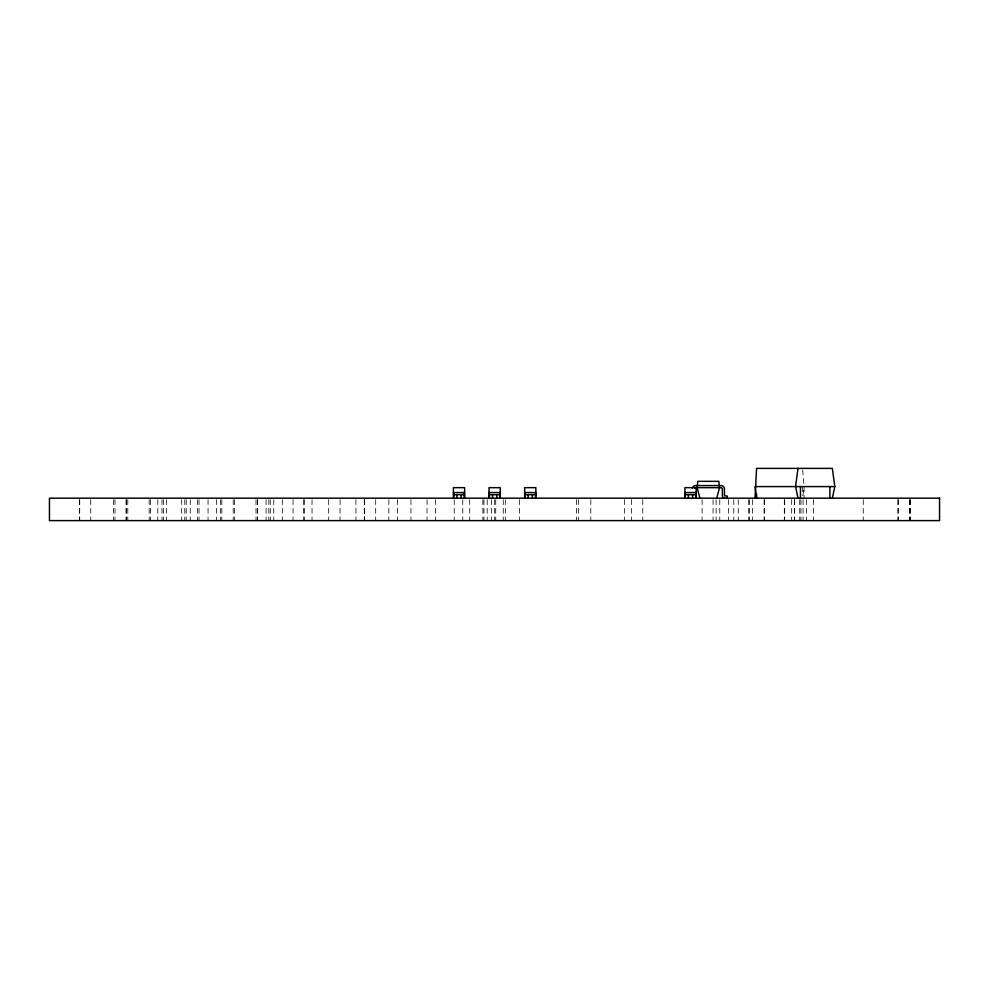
<?xml version="1.0" encoding="UTF-8"?>
<svg xmlns="http://www.w3.org/2000/svg" width="989" height="989" viewBox="0 0 989 989"><rect width="100%" height="100%" fill="white"/><g stroke="black" fill="none" stroke-linecap="round" stroke-linejoin="round"><path stroke-width="0.74" stroke-dasharray="4.95 3.71" d="M802.932 495.279L803.896 488.034M802.672 469.911L803.958 485.08M910.622 499.668L910.622 520.61M909.905 499.668L909.905 520.61M909.559 499.668L909.559 520.61M898.519 499.668L898.519 520.61M897.802 499.668L897.802 520.61M863.261 499.668L863.261 520.61M813.576 499.668L813.576 520.61M806.554 499.668L806.554 520.61M804.082 486.588L804.082 498.172M803.068 499.668L803.068 520.61M802.549 486.588L802.549 495.279M800.954 499.668L800.954 520.61M799.742 499.668L799.742 520.61M794.637 499.668L794.637 520.61M794.513 499.668L794.513 520.61M791.682 499.668L791.682 520.61M784.697 499.668L784.697 519.114M784.314 499.668L784.314 520.61M764.485 499.668L764.485 520.61M764.126 499.668L764.126 520.61M752.567 499.668L752.567 520.61M749.637 499.668L749.637 520.61M748.698 499.668L748.698 520.61M738.251 499.668L738.251 520.61M733.801 499.668L733.801 520.61M728.51 499.668L728.51 520.61M719.769 499.668L719.769 520.61M716.123 499.668L716.123 520.61M713.081 499.668L713.081 520.61M702.103 499.668L702.103 520.61M642.788 499.668L642.788 520.61M631.402 499.668L631.402 520.61M624.64 499.668L624.64 520.61M590.804 499.668L590.804 520.61M578.33 499.668L578.33 520.61M576.55 499.668L576.55 520.61M519.571 499.668L519.571 520.61M505.33 499.668L505.33 520.61M503.253 499.668L503.253 520.61M495.749 499.668L495.749 520.61M494.698 499.668L494.698 520.61M491.409 499.668L491.409 520.61M487.194 499.668L487.194 520.61M483.955 499.668L483.955 520.61M482.867 499.668L482.867 520.61M469.713 499.668L469.713 520.61M462.778 499.668L462.778 520.61M454.235 499.668L454.235 520.61M435.593 499.668L435.593 520.61M427.038 499.668L427.038 520.61M410.942 499.668L410.942 520.61M397.405 499.668L397.405 520.61M388.85 499.668L388.85 520.61M375.684 499.668L375.684 520.61M364.644 499.668L364.644 520.61M364.471 499.668L364.471 520.61M364.298 499.668L364.298 520.61M355.929 499.668L355.929 520.61M340.068 499.668L340.068 520.61M328.682 499.668L328.682 520.61M312.03 499.668L312.03 520.61M304.451 499.668L304.451 520.61M303.487 499.668L303.487 520.61M293.065 499.668L293.065 520.61M282.31 499.668L282.31 520.61M273.755 499.668L273.755 520.61M270.269 499.668L270.269 520.61M268.835 499.668L268.835 520.61M266.09 499.668L266.09 520.61M257.536 499.668L257.536 520.61M257.449 499.668L257.449 520.61M256.015 499.668L256.015 520.61M234.653 499.668L234.653 520.61M233.219 499.668L233.219 520.61M221.833 499.668L221.833 520.61M220.399 499.668L220.399 520.61M216.616 499.668L216.616 520.61M208.061 499.668L208.061 520.61M199.036 499.668L199.036 520.61M197.602 499.668L197.602 520.61M190.247 499.668L190.247 520.61M186.216 499.668L186.216 520.61M184.782 499.668L184.782 520.61M181.692 499.668L181.692 520.61M166.362 499.668L166.362 520.61M163.42 499.668L163.42 520.61M161.986 499.668L161.986 520.61M157.807 499.668L157.807 520.61M150.6 499.668L150.6 520.61M149.178 499.668L149.178 520.61M127.804 499.668L127.804 520.61M126.369 499.668L126.369 520.61M126.023 499.668L126.023 520.61M114.984 499.668L114.984 520.61M113.562 499.668L113.562 520.61M90.753 499.668L90.753 520.61M79.726 499.668L79.726 520.61M79.367 499.668L79.367 520.61"/><path stroke-width="1.48" d="M798.012 468.39L795.552 486.588L798.012 498.172M832.355 498.172L834.803 486.588L832.355 468.39L756.573 468.39L755.04 498.172M716.741 498.172L719.547 487.664L718.879 481.346L697.789 481.346L697.109 487.664L699.915 498.172M834.803 486.588L755.04 486.588L756.573 498.172L756.573 493.832M453.419 492.559L464.632 492.559M489.036 492.559L500.249 492.559M524.652 492.559L535.865 492.559M684.92 492.559L696.132 492.559M453.419 494.673L464.632 494.673M489.036 494.673L500.249 494.673M524.652 494.673L535.865 494.673M684.92 494.673L696.132 494.673M829.895 486.588L829.895 498.172M800.46 486.588L800.46 498.172M727.261 498.172L727.261 496.07L724.467 495.81L724.43 488.603A3.511 3.511 0 0 0 721.414 485.574L695.255 485.574A3.511 3.511 0 0 0 692.325 488.146M696.132 487.664L696.132 498.172M695.786 492.559L695.786 498.172M692.621 494.673L692.621 498.172M688.418 494.673L688.418 498.172M685.266 492.559L685.266 498.172M684.92 498.172L684.92 487.664L720.956 487.664A1.397 1.397 0 0 1 722.353 489.061L722.353 495.724A2.448 2.448 0 0 0 724.801 498.172M535.865 498.172L535.865 487.664L524.652 487.664L524.652 498.172M535.519 492.559L535.519 498.172M532.354 494.673L532.354 498.172M528.151 494.673L528.151 498.172M524.998 492.559L524.998 498.172M500.249 498.172L500.249 487.664L489.036 487.664L489.036 498.172M499.902 492.559L499.902 498.172M496.738 494.673L496.738 498.172M492.534 494.673L492.534 498.172M489.382 492.559L489.382 498.172M464.632 498.172L464.632 487.664L453.419 487.664L453.419 498.172M464.286 492.559L464.286 498.172M461.134 494.673L461.134 498.172M456.918 494.673L456.918 498.172M453.766 492.559L453.766 498.172M694.723 488.072A1.397 1.397 0 0 1 695.712 487.664M939.55 498.172L49.45 498.172L49.45 520.61L939.55 520.61L939.55 498.172"/></g></svg>
